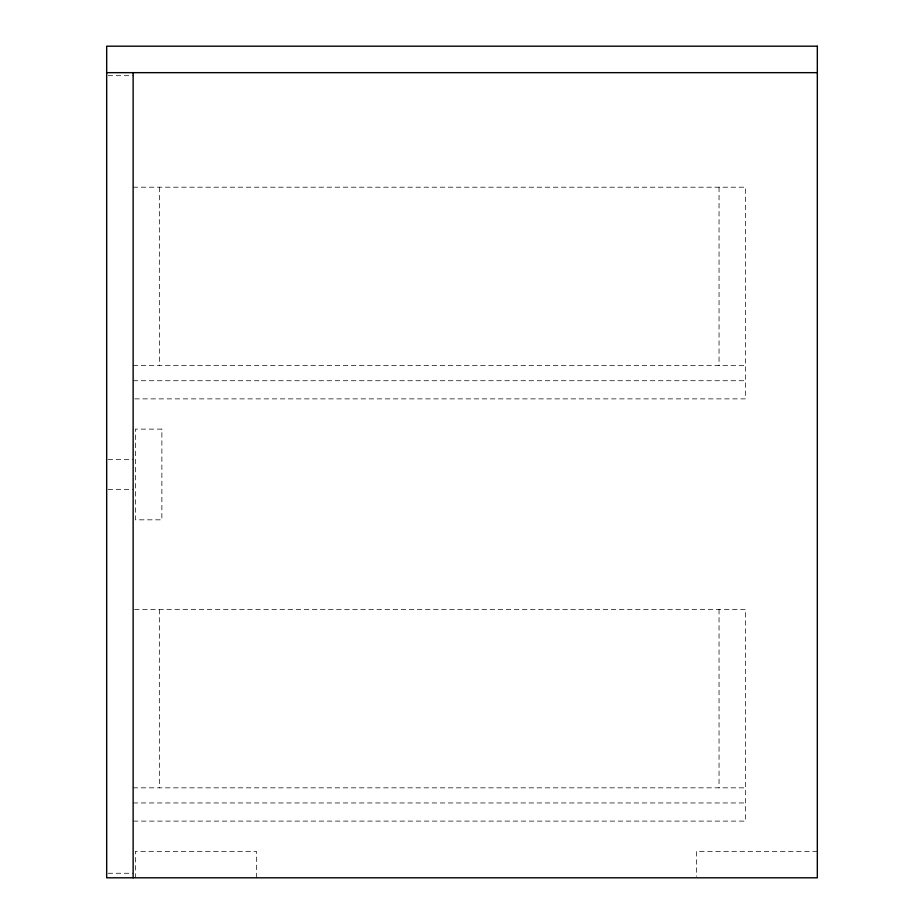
<?xml version="1.0" encoding="UTF-8"?>
<svg xmlns="http://www.w3.org/2000/svg" width="924" height="924" viewBox="0 0 924 924"><rect width="100%" height="100%" fill="white"/><g stroke="black" fill="none" stroke-linecap="round" stroke-linejoin="round"><path stroke-width="0.69" stroke-dasharray="4.62 3.46" d="M108.073 75.687L133.137 75.687M133.137 187.191L745.495 187.191L745.495 398.879L133.137 398.879M133.137 365.615L745.495 365.615M133.137 380.734L745.495 380.734M108.073 459.355L133.137 459.355M108.073 489.593L133.137 489.593M134.534 609.424L745.495 609.424L745.495 821.101L133.137 821.101M133.137 787.837L745.495 787.837M133.137 802.956L745.495 802.956M817.324 851.339L696.361 851.339L696.361 876.402M108.073 873.261L133.137 873.261M719.045 187.191L719.045 365.615M719.045 609.424L719.045 787.837M256.364 877.8L256.364 851.339L135.412 851.339L135.412 877.8M159.598 187.191L159.598 365.615M159.598 609.424L159.598 787.837M161.873 429.117L135.412 429.117L135.412 519.831L161.873 519.831L161.873 429.117"/><path stroke-width="1.39" d="M106.676 72.661L817.324 72.661M133.137 72.661L133.137 877.8M817.324 46.2L106.676 46.2L106.676 877.8L817.324 877.8L817.324 46.2"/></g></svg>
